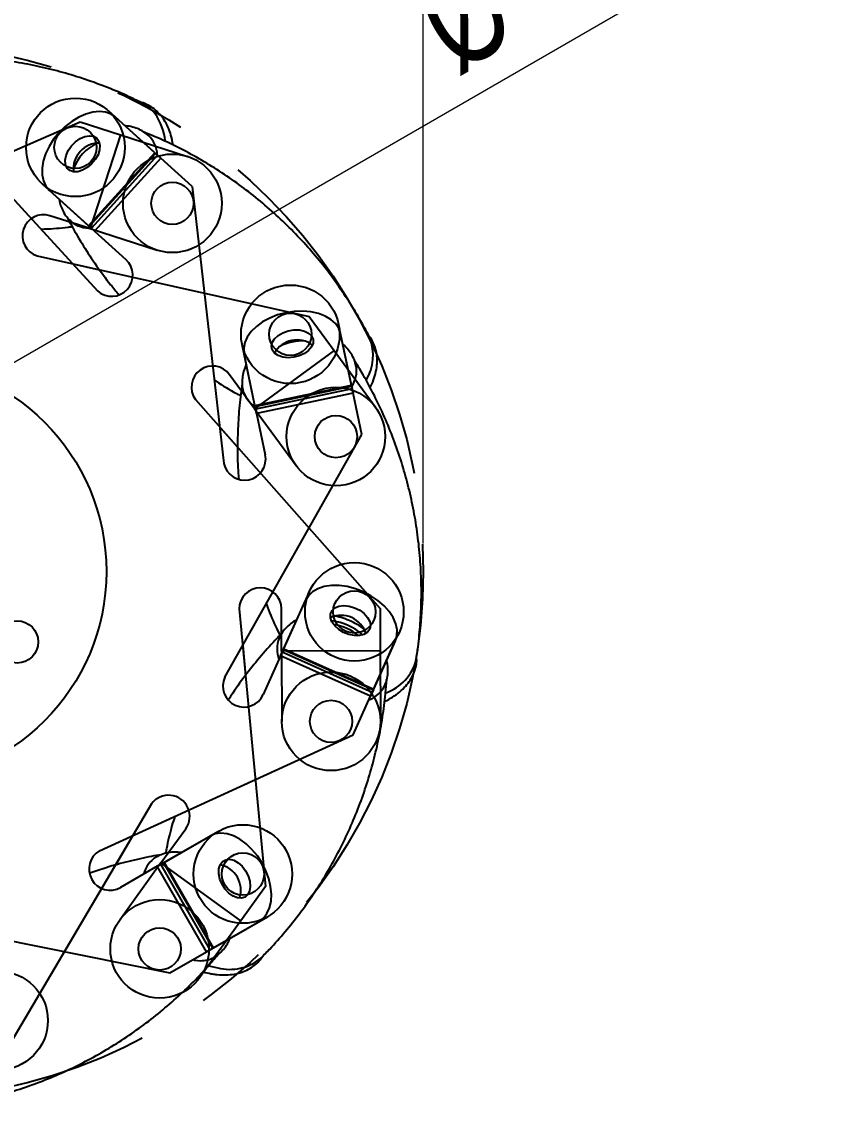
# Model space of a CAD drawing. Header units: millimetres. Extents: x 15 to 415, y 5 to 292.
# Drawn here: x 351.49 to 380.02, y 88.64 to 127.12 of the extents above; entities that cross this region are included whole.
import ezdxf

# ---------------------------------------------------------------- set-up
doc = ezdxf.new("R2010")
doc.units = ezdxf.units.MM
doc.linetypes.add('CENTERX2', pattern=[20.32, 12.7, -2.54, 2.54, -2.54])
doc.styles.add('SLDTEXTSTYLE0', font='TXT', dxfattribs={"width": 0.75})
doc.dimstyles.new('SLDDIMSTYLE0', dxfattribs={"dimtxt": 3.5, "dimasz": 3.302, "dimexe": 0, "dimexo": 0.0625, "dimgap": 0.875, "dimtad": 1, "dimlfac": 2, "dimrnd": 1e-09, "dimzin": 12, "dimdsep": 46, "dimtxsty": 'SLDTEXTSTYLE0', "dimsah": 1, "dimcen": 0.09, "dimadec": 0, "dimazin": 3, "dimtfac": 1, "dimtofl": 0, "dimtmove": 0, "dimatfit": 3, "dimfxl": 1, "dimfrac": 2, "dimtolj": 1, "dimtzin": 12, "dimarcsym": 0})
doc.dimstyles.new('SLDDIMSTYLE1', dxfattribs={"dimtxt": 3.5, "dimasz": 3.302, "dimexe": 0, "dimexo": 0.0625, "dimgap": 0.875, "dimtad": 1, "dimlfac": 2, "dimrnd": 1e-09, "dimzin": 12, "dimdsep": 46, "dimtxsty": 'SLDTEXTSTYLE0', "dimblk1": 'NONE', "dimsah": 1, "dimcen": 0, "dimadec": 0, "dimazin": 3, "dimtfac": 1, "dimtmove": 0, "dimatfit": 3, "dimldrblk": 'NONE', "dimfxl": 1, "dimfrac": 2, "dimtolj": 1, "dimtzin": 12, "dimarcsym": 0})

# ---------------------------------------------------------------- blocks, each defined once
blk = doc.blocks.new('_D')
at = {"color": 7, "linetype": 'Continuous', "lineweight": 18}
for p, q in [((328.247, 108.592), (328.247, 144.205)), ((365.747, 108.592), (365.747, 144.205)), ((328.247, 143.205), (365.747, 143.205))]:
    blk.add_line(p, q, dxfattribs=at)
for points in [[(328.247, 143.205), (331.549, 142.697), (331.549, 143.713)], [(365.747, 143.205), (362.445, 143.713), (362.445, 142.697)]]:
    blk.add_solid(points, dxfattribs=at)
at = {"color": 7, "linetype": 'Continuous', "lineweight": 18, "char_height": 3.5, "attachment_point": 1, "style": 'SLDTEXTSTYLE0'}
for s, insert in [('%%c', (348.317, 147.717)), ('75,00', (353.595, 147.77))]:
    blk.add_mtext(s, dxfattribs=dict(at, insert=insert))
blk = doc.blocks.new('_D_1')
at = {"color": 7, "linetype": 'Continuous', "lineweight": 18}
for q in [(379.801, 131.531), (346.347, 112.217)]:
    blk.add_line((347.646, 112.967), q, dxfattribs=at)
blk.add_solid([(347.646, 112.967), (350.76, 114.178), (350.252, 115.058)], dxfattribs=at)
at = {"color": 7, "linetype": 'Continuous', "lineweight": 18, "char_height": 3.5, "attachment_point": 1, "rotation": 30, "style": 'SLDTEXTSTYLE0'}
for s, insert in [('3,00', (369.685, 130.949)), ('%%c', (365.141, 128.264))]:
    blk.add_mtext(s, dxfattribs=dict(at, insert=insert))
blk = doc.blocks.new('_NONE')

msp = doc.modelspace()

# ---------------------------------------------------------------- linework, layer by layer
at = {"color": 7, "linetype": 'Continuous'}
for p, q in [((347.4869, 124.8503), (354.1826, 117.5587)), ((356.4252, 122.2725), (354.5716, 123.95)), ((344.4858, 119.6198), (353.5684, 123.5576)), ((353.5684, 123.5576), (354.9961, 123.0976)), ((354.9961, 123.0976), (353.9228, 119.7662)), ((354.9961, 123.0976), (357.3756, 122.331)), ((356.4252, 122.2725), (354.0768, 119.6773)), ((357.5375, 121.266), (356.4252, 122.2725)), ((354.0768, 119.6773), (352.2231, 121.3548)), ((357.5375, 121.266), (358.6685, 111.4314)), ((353.9228, 119.7662), (352.4951, 120.2262)), ((353.9228, 119.7662), (356.3024, 118.9996)), ((354.0768, 119.6773), (355.189, 118.6709)), ((352.0351, 118.7985), (361.6977, 116.6456)), ((361.6977, 116.6456), (362.5824, 115.4343)), ((363.2536, 113.9267), (362.7399, 116.3734)), ((359.8283, 113.2076), (359.3146, 115.6542)), ((362.5824, 115.4343), (359.7559, 113.37)), ((362.5824, 115.4343), (364.0569, 113.4154)), ((359.7559, 113.37), (358.8712, 114.5814)), ((363.2536, 113.9267), (359.8283, 113.2076)), ((363.5618, 112.4588), (363.2536, 113.9267)), ((357.6599, 113.6967), (364.2117, 106.2755)), ((359.7559, 113.37), (361.2304, 111.3512)), ((359.8283, 113.2076), (360.1365, 111.7396)), ((358.6962, 103.8375), (363.5618, 112.4588)), ((360.6785, 104.5928), (361.701, 106.8741)), ((359.2117, 106.263), (360.1501, 96.4081)), ((360.7154, 104.7667), (360.7117, 106.2667)), ((364.2117, 106.2755), (364.2154, 104.7755)), ((363.8723, 103.1613), (364.8948, 105.4426)), ((364.2154, 104.7755), (360.7154, 104.7667)), ((360.7154, 104.7667), (360.7217, 102.2668)), ((364.2154, 104.7755), (364.2217, 102.2755)), ((360.6785, 104.5928), (360.065, 103.224)), ((363.8723, 103.1613), (360.6785, 104.5928)), ((363.2588, 101.7925), (363.8723, 103.1613)), ((354.255, 97.6777), (363.2588, 101.7925)), ((356.0977, 99.3369), (351.0644, 90.8126)), ((356.3027, 97.1236), (358.4708, 98.3682)), ((356.4348, 97.2426), (357.3135, 98.4583)), ((356.4348, 97.2426), (354.9704, 95.2164)), ((356.3027, 97.1236), (355.0018, 96.3768)), ((358.0451, 94.0882), (356.3027, 97.1236)), ((359.2715, 95.1924), (356.4348, 97.2426)), ((360.1501, 96.4081), (359.2715, 95.1924)), ((347.0414, 95.3048), (356.7442, 93.3414)), ((359.2715, 95.1924), (357.8071, 93.1662)), ((358.0451, 94.0882), (360.2133, 95.3328)), ((356.7442, 93.3414), (358.0451, 94.0882))]:
    msp.add_line(p, q, dxfattribs=at)
at = {"color": 7, "linetype": 'Continuous', "lineweight": 25}
for p, q in [((347.4869, 124.8503), (354.1826, 117.5587)), ((356.216, 122.4618), (354.8248, 123.7207)), ((353.8676, 119.8666), (356.216, 122.4618)), ((353.8914, 119.8451), (356.2399, 122.4403)), ((356.314, 122.3732), (353.9656, 119.778)), ((356.2399, 122.4403), (356.216, 122.4618)), ((356.2399, 122.4403), (356.314, 122.3732)), ((356.314, 122.3732), (356.4252, 122.2725)), ((356.4252, 122.2725), (354.0768, 119.6773)), ((357.5375, 121.266), (356.4252, 122.2725)), ((357.5375, 121.266), (358.6685, 111.4314)), ((353.8676, 119.8666), (352.4764, 121.1256)), ((352.8187, 120.8158), (352.8335, 120.7254)), ((353.8914, 119.8451), (353.8676, 119.8666)), ((353.9656, 119.778), (353.8914, 119.8451)), ((353.9656, 119.778), (354.0768, 119.6773)), ((354.0768, 119.6773), (355.189, 118.6709)), ((353.3036, 118.5159), (354.2577, 118.3033)), ((363.1956, 114.2029), (362.8101, 116.0391)), ((359.7703, 113.4837), (359.3848, 115.3199)), ((359.7703, 113.4837), (363.1956, 114.2029)), ((359.7769, 113.4522), (363.2022, 114.1714)), ((363.2228, 114.0735), (359.7975, 113.3544)), ((363.2536, 113.9267), (359.8283, 113.2076)), ((363.2022, 114.1714), (363.1956, 114.2029)), ((363.2022, 114.1714), (363.2228, 114.0735)), ((363.2228, 114.0735), (363.2536, 113.9267)), ((363.5618, 112.4588), (363.2536, 113.9267)), ((359.7769, 113.4522), (359.7703, 113.4837)), ((359.7975, 113.3544), (359.7769, 113.4522)), ((359.7975, 113.3544), (359.8283, 113.2076)), ((359.8283, 113.2076), (360.1365, 111.7396)), ((358.52, 112.7224), (359.1536, 112.0048)), ((358.6962, 103.8375), (363.5618, 112.4588)), ((360.7939, 104.8503), (361.5613, 106.5624)), ((363.9877, 103.4187), (364.7551, 105.1309)), ((359.3349, 104.9693), (359.4363, 103.9041)), ((360.7398, 104.7297), (360.6785, 104.5928)), ((360.7398, 104.7297), (360.7807, 104.821)), ((363.9337, 103.2982), (360.7398, 104.7297)), ((360.7807, 104.821), (360.7939, 104.8503)), ((360.7807, 104.821), (363.9746, 103.3894)), ((360.7939, 104.8503), (363.9877, 103.4187)), ((360.6785, 104.5928), (360.065, 103.224)), ((363.8723, 103.1613), (360.6785, 104.5928)), ((363.2588, 101.7925), (363.8723, 103.1613)), ((363.9337, 103.2982), (363.8723, 103.1613)), ((363.9746, 103.3894), (363.9337, 103.2982)), ((363.9746, 103.3894), (363.9877, 103.4187)), ((354.255, 97.6777), (363.2588, 101.7925)), ((355.437, 98.2179), (354.8155, 97.1655)), ((356.5473, 97.2641), (358.1746, 98.1981)), ((356.3027, 97.1236), (355.0018, 96.3768)), ((356.4328, 97.1983), (356.3027, 97.1236)), ((358.0451, 94.0882), (356.3027, 97.1236)), ((356.4328, 97.1983), (356.5195, 97.2481)), ((358.1752, 94.1628), (356.4328, 97.1983)), ((356.5195, 97.2481), (356.5473, 97.2641)), ((356.5195, 97.2481), (358.2619, 94.2126)), ((356.5473, 97.2641), (358.2898, 94.2286)), ((347.0414, 95.3048), (356.7442, 93.3414)), ((358.2898, 94.2286), (359.917, 95.1627)), ((356.7442, 93.3414), (358.0451, 94.0882)), ((358.1752, 94.1628), (358.0451, 94.0882)), ((358.2619, 94.2126), (358.1752, 94.1628)), ((358.2619, 94.2126), (358.2898, 94.2286)), ((357.9469, 93.3702), (357.9018, 93.3262))]:
    msp.add_line(p, q, dxfattribs=at)
at = {"color": 7, "linetype": 'Continuous', "lineweight": 25, "flags": 128}
for points in [[(354.8248, 123.7207), (354.6622, 123.8321), (354.4688, 123.9006), (354.2505, 123.9243), (354.014, 123.9023), (353.7665, 123.8354), (353.5154, 123.7256), (353.2685, 123.5762), (353.0331, 123.3918), (352.8166, 123.1779), (352.6253, 122.9411), (352.4653, 122.6886), (352.3412, 122.428), (352.2569, 122.1673), (352.215, 121.9143), (352.2167, 121.6768), (352.262, 121.462), (352.3494, 121.2764), (352.4764, 121.1256)], [(353.2593, 122.7075), (353.4026, 122.8526), (353.5643, 122.9659), (353.7324, 123.039), (353.8944, 123.0664), (354.0384, 123.046), (354.1536, 122.9795), (354.2315, 122.8717), (354.2663, 122.7307), (354.2555, 122.5668), (354.1998, 122.3923), (354.1033, 122.2201), (353.9733, 122.0629), (353.8194, 121.9325), (353.6529, 121.8384), (353.4863, 121.7877), (353.3319, 121.7842), (353.2011, 121.828), (353.1036, 121.916), (353.0467, 122.0416), (353.0346, 122.1955), (353.0682, 122.3662), (353.145, 122.5412), (353.2593, 122.7075)], [(362.8101, 116.0391), (362.7439, 116.2248), (362.6278, 116.3939), (362.4651, 116.5414), (362.2608, 116.6626), (362.0213, 116.754), (361.7536, 116.8127), (361.466, 116.837), (361.1672, 116.8261), (360.8663, 116.7804), (360.5724, 116.7012), (360.2945, 116.591), (360.0409, 116.4531), (359.8195, 116.2917), (359.6369, 116.1117), (359.4987, 115.9185), (359.409, 115.7181), (359.3707, 115.5166), (359.3848, 115.3199)], [(360.948, 116.1396), (361.1492, 116.1728), (361.3466, 116.1694), (361.5256, 116.1297), (361.6727, 116.0566), (361.7773, 115.9555), (361.8314, 115.834), (361.831, 115.701), (361.7763, 115.5664), (361.6712, 115.4402), (361.5235, 115.3318), (361.3443, 115.2491), (361.1467, 115.1984), (360.9455, 115.1833), (360.7556, 115.2051), (360.591, 115.262), (360.464, 115.3499), (360.3839, 115.4622), (360.3568, 115.5907), (360.3846, 115.7257), (360.4653, 115.8574), (360.5928, 115.9758), (360.7578, 116.0722), (360.948, 116.1396)], [(364.7551, 105.1309), (364.8108, 105.32), (364.8162, 105.5251), (364.7712, 105.74), (364.6773, 105.9582), (364.5371, 106.1729), (364.3551, 106.3777), (364.1367, 106.5664), (363.8886, 106.7332), (363.6183, 106.8731), (363.334, 106.9818), (363.0444, 107.056), (362.7582, 107.0935), (362.4842, 107.0931), (362.2306, 107.0548), (362.0053, 106.9798), (361.8149, 106.8703), (361.6654, 106.7298), (361.5613, 106.5624)], [(363.3077, 106.3067), (363.49, 106.2153), (363.6477, 106.0965), (363.7692, 105.9592), (363.8453, 105.8135), (363.8704, 105.6703), (363.8428, 105.5402), (363.7643, 105.4328), (363.6409, 105.3561), (363.4817, 105.3158), (363.2985, 105.3149), (363.1049, 105.3534), (362.9153, 105.4284), (362.7437, 105.5345), (362.6028, 105.6638), (362.5031, 105.8066), (362.452, 105.9523), (362.4533, 106.0903), (362.5068, 106.2101), (362.6087, 106.3031), (362.7513, 106.3621), (362.9241, 106.383), (363.1143, 106.364), (363.3077, 106.3067)], [(359.917, 95.1627), (360.0732, 95.283), (360.1981, 95.4458), (360.2881, 95.646), (360.3403, 95.8777), (360.3531, 96.1338), (360.3263, 96.4065), (360.2605, 96.6876), (360.1578, 96.9684), (360.0214, 97.2404), (359.8553, 97.4955), (359.6646, 97.7257), (359.4551, 97.9243), (359.2331, 98.085), (359.0055, 98.203), (358.7791, 98.2748), (358.5608, 98.2981), (358.3572, 98.2723), (358.1746, 98.1981)], [(359.4371, 96.9647), (359.5309, 96.7836), (359.5887, 96.5948), (359.6062, 96.4123), (359.5822, 96.2498), (359.5184, 96.1192), (359.4195, 96.0301), (359.2929, 95.9894), (359.148, 95.9999), (358.9955, 96.0608), (358.8468, 96.1677), (358.7128, 96.3126), (358.6035, 96.4848), (358.527, 96.6716), (358.4889, 96.8589), (358.4922, 97.0331), (358.5366, 97.181), (358.6187, 97.2919), (358.7325, 97.3574), (358.8695, 97.3727), (359.0196, 97.3366), (359.1716, 97.2519), (359.3143, 97.1248), (359.4371, 96.9647)], [(357.5603, 93.8099), (357.6191, 93.7967), (357.8553, 93.7729)], [(358.1277, 93.5977), (358.1367, 93.5951), (358.4507, 93.5212)]]:
    msp.add_lwpolyline(points, dxfattribs=at)
at = {"color": 7, "linetype": 'CENTERX2'}
for centre, radius in [((346.9966, 107.5919), 18.75), ((346.9966, 107.5919), 18.75), ((353.3973, 122.6524), 1.75), ((356.839, 120.6653), 1.75), ((361.0272, 116.0138), 1.75), ((362.6437, 112.3833), 1.75), ((363.2979, 106.1584), 1.75), ((362.4717, 102.2711), 1.75), ((359.3421, 96.8505), 1.75), ((356.3887, 94.1913), 1.75), ((350.6706, 91.6454), 1.75)]:
    msp.add_circle(centre, radius, dxfattribs=at)
at = {"color": 7, "linetype": 'Continuous'}
for centre in [(353.3973, 122.6524), (356.839, 120.6653), (361.0272, 116.0138), (362.6437, 112.3833), (363.2979, 106.1584), (362.4717, 102.2711), (359.3421, 96.8505), (356.3887, 94.1913)]:
    msp.add_circle(centre, 0.75, dxfattribs=at)
at = {"color": 7, "linetype": 'Continuous', "lineweight": 25}
for centre, radius in [((346.9966, 107.5919), 7.5), ((351.3267, 105.0919), 0.75)]:
    msp.add_circle(centre, radius, dxfattribs=at)
for centre, radius, start, end in [((355.2846, 123.1817), 1.1501, 35.17329, 62.51794), ((354.4323, 122.6054), 2.1789, 6.87999, 34.64956), ((354.8563, 121.3321), 1.6242, 114.55665, 161.15791), ((354.2471, 121.8834), 0.9217, 89.54412, 186.17044), ((355.2888, 122.3426), 1.0152, 2.27689, 46.04541), ((353.8932, 120.7995), 1.0136, 229.86356, 273.48511), ((354.6858, 118.1148), 0.75, 227.85728, 47.85728), ((362.1901, 115.2749), 1.7713, 329.83782, 20.10801), ((361.2627, 114.8922), 0.9217, 53.54412, 150.17044), ((361.4313, 114.0894), 1.6879, 86.28104, 117.43352), ((362.3707, 114.7154), 1.0067, 326.07268, 10.01726), ((360.3338, 114.295), 1.0231, 194.0259, 237.27037), ((359.4025, 111.5855), 0.75, 191.85728, 11.85728), ((362.8292, 105.1126), 0.9217, 17.54412, 114.17044), ((362.3459, 104.0343), 1.6836, 49.37234, 82.34222), ((361.567, 104.8419), 1.0137, 157.89417, 201.48429), ((363.8361, 104.8917), 1.7141, 289.86381, 345.30059), ((359.3806, 103.5308), 0.75, 155.85728, 335.85728), ((363.4814, 103.9741), 0.9936, 289.77704, 334.60983), ((354.6284, 97.0273), 0.75, 119.85728, 299.85728), ((356.8103, 96.5828), 1.0266, 122.02505, 165.18836), ((358.3481, 96.2799), 0.9217, 341.54412, 78.17044), ((357.8661, 94.6755), 0.9026, 269.31062, 299.25623), ((358.8857, 95.1849), 1.7197, 255.34698, 309.04208)]:
    msp.add_arc(centre, radius, start, end, dxfattribs=at)
at = {"color": 7, "linetype": 'Continuous'}
for centre, start, end in [((352.2651, 119.5124), 72.14272, 252.14272), ((354.6858, 118.1148), 227.85728, 47.85728), ((358.2656, 114.139), 36.14272, 216.14272), ((359.4025, 111.5855), 191.85728, 11.85728), ((359.9617, 106.2649), 0.14272, 180.14272), ((359.3806, 103.5308), 155.85728, 335.85728), ((356.7056, 98.8976), 324.14272, 144.14272), ((354.6284, 97.0273), 119.85728, 299.85728)]:
    msp.add_arc(centre, 0.75, start, end, dxfattribs=at)
at = {"color": 8, "linetype": 'Continuous', "lineweight": 25}
msp.add_arc((362.293, 103.9164), 1.929, 47.54668, 84.16788, dxfattribs=at)
at = {"color": 7, "linetype": 'Continuous', "lineweight": 25}
for points, knots in [([(355.8157, 124.2019), (355.6752, 124.2712), (355.2901, 124.4612), (354.6381, 124.7443), (353.8559, 125.0381), (353.0532, 125.2907), (352.2336, 125.5005), (351.4004, 125.6656), (350.5574, 125.7847), (349.7082, 125.857), (348.8565, 125.8822), (348.0063, 125.8603), (347.1611, 125.7924), (346.3254, 125.6783), (345.6115, 125.5449), (345.1831, 125.4397), (345.0223, 125.4002)], [0, 0, 0, 0, 0.0436444, 0.1196446, 0.1953948, 0.2710289, 0.3465781, 0.4220854, 0.497603, 0.5731884, 0.6488937, 0.7247661, 0.8008614, 0.8772289, 0.9539074, 1, 1, 1, 1]), ([(356.86, 122.7342), (356.8507, 122.8025), (356.8272, 122.9755), (356.746, 123.2384), (356.6299, 123.496), (356.5004, 123.6979), (356.359, 123.8687), (356.1934, 124.022), (355.981, 124.1551), (355.8176, 124.2331), (355.7216, 124.2506), (355.7117, 124.2524)], [0, 0, 0, 0, 0.0962423, 0.2436825, 0.392959, 0.5094983, 0.6009926, 0.727741, 0.8507492, 0.9846319, 1, 1, 1, 1]), ([(355.9892, 123.0699), (355.9496, 123.1059), (355.8496, 123.1967), (355.6576, 123.3007), (355.4263, 123.3784), (355.2592, 123.4139), (355.1706, 123.4132), (355.1647, 123.4132)], [0, 0, 0, 0, 0.1761698, 0.4445802, 0.7113258, 0.9809188, 1, 1, 1, 1]), ([(363.8543, 115.8823), (363.7814, 116.021), (363.5815, 116.4011), (363.2204, 117.0133), (362.7603, 117.7108), (362.2593, 118.387), (361.7196, 119.0385), (361.1426, 119.6617), (360.5306, 120.2536), (359.8861, 120.8113), (359.2119, 121.3322), (358.5111, 121.8143), (357.7874, 122.2561), (357.0443, 122.655), (356.3901, 122.9659), (355.9837, 123.1318), (355.8322, 123.1937)], [0, 0, 0, 0, 0.04366908, 0.11971222, 0.19550519, 0.27118201, 0.34677385, 0.42232389, 0.49788412, 0.57351225, 0.64926026, 0.72517551, 0.80131388, 0.87772447, 0.95444628, 1, 1, 1, 1]), ([(352.8335, 120.7254), (352.85, 120.6645), (352.8874, 120.5264), (352.989, 120.3208), (353.1101, 120.1446), (353.21, 120.0582), (353.2447, 120.0283)], [0, 0, 0, 0, 0.228904, 0.519103, 0.8331576, 1, 1, 1, 1]), ([(353.0929, 120.1902), (353.1506, 120.0806), (353.3356, 119.7297), (353.6802, 119.146), (354.1416, 118.4495), (354.5631, 117.8712), (354.8452, 117.5365), (354.9454, 117.4177)], [0, 0, 0, 0, 0.1136707, 0.3640708, 0.6136472, 0.8628411, 1, 1, 1, 1]), ([(352.1697, 119.7506), (352.2119, 119.7516), (352.538, 119.7591), (352.91, 119.7896), (353.2338, 119.8343), (353.2805, 119.8407)], [0, 0, 0, 0, 0.1127083, 0.8721029, 1, 1, 1, 1]), ([(363.8574, 114.1203), (363.8911, 114.1867), (363.9727, 114.3471), (364.0562, 114.6142), (364.1071, 114.9025), (364.1113, 115.1766), (364.076, 115.4289), (364, 115.6619), (363.9118, 115.8441), (363.8352, 115.9355), (363.8096, 115.9661)], [0, 0, 0, 0, 0.1075921, 0.2601827, 0.4145022, 0.5512878, 0.6836339, 0.8118395, 0.9369969, 1, 1, 1, 1]), ([(363.357, 114.8881), (363.3461, 114.9413), (363.3189, 115.0744), (363.2249, 115.2722), (363.0842, 115.4717), (362.9662, 115.6019), (362.89, 115.6563), (362.8812, 115.6626)], [0, 0, 0, 0, 0.1753021, 0.4388334, 0.7006629, 0.965224, 1, 1, 1, 1]), ([(365.4939, 104.456), (365.5165, 104.611), (365.5782, 105.036), (365.6459, 105.7436), (365.6836, 106.5783), (365.6758, 107.4198), (365.6221, 108.2641), (365.5216, 109.1075), (365.3744, 109.946), (365.1808, 110.7761), (364.9415, 111.5938), (364.658, 112.3957), (364.3322, 113.1785), (363.9655, 113.938), (363.6187, 114.5746), (363.387, 114.9483), (363.3005, 115.0878)], [0, 0, 0, 0, 0.0436616, 0.1196919, 0.1954719, 0.2711359, 0.3467149, 0.4222521, 0.4977994, 0.5734147, 0.6491498, 0.7250522, 0.8011776, 0.8775752, 0.9542839, 1, 1, 1, 1]), ([(359.4744, 114.9474), (359.4512, 114.9028), (359.3903, 114.786), (359.3338, 114.582), (359.3081, 114.3391), (359.3127, 114.1575), (359.3406, 114.0617), (359.3447, 114.0475)], [0, 0, 0, 0, 0.16111264, 0.42217455, 0.67751144, 0.95231551, 1, 1, 1, 1]), ([(358.3274, 114.3973), (358.349, 114.3824), (358.6044, 114.2059), (358.9174, 114.0165), (359.2132, 113.8584), (359.2622, 113.8321)], [0, 0, 0, 0, 0.0717352, 0.8461058, 1, 1, 1, 1]), ([(359.3197, 114.2649), (359.3021, 114.1428), (359.2455, 113.7507), (359.1814, 113.0765), (359.145, 112.2418), (359.1469, 111.5059), (359.1801, 111.0489), (359.1929, 110.8735)], [0, 0, 0, 0, 0.1112023, 0.3572838, 0.6025558, 0.8474518, 1, 1, 1, 1]), ([(360.1693, 106.4478), (360.1716, 106.4415), (360.2683, 106.1673), (360.4333, 105.7821), (360.6119, 105.4159), (360.6679, 105.3011)], [0, 0, 0, 0, 0.01596407, 0.69136715, 1, 1, 1, 1]), ([(361.2501, 105.8681), (361.2311, 105.8595), (361.1373, 105.8167), (360.9901, 105.7068), (360.8145, 105.5342), (360.6927, 105.3688), (360.6467, 105.2544), (360.6327, 105.2197)], [0, 0, 0, 0, 0.0677768, 0.3349831, 0.5956007, 0.877253, 1, 1, 1, 1]), ([(363.6484, 105.5432), (363.5891, 105.5864), (363.4465, 105.6903), (363.1937, 105.8217), (362.9085, 105.9392), (362.7136, 105.9871), (362.6195, 106.0102)], [0, 0, 0, 0, 0.1948969, 0.4688337, 0.7435099, 1, 1, 1, 1]), ([(360.7426, 105.4173), (360.6554, 105.3277), (360.378, 105.0425), (359.9283, 104.5337), (359.4094, 103.8788), (359.041, 103.3761), (358.8577, 103.084), (358.8244, 103.0309)], [0, 0, 0, 0, 0.12482943, 0.39722511, 0.66872463, 0.93980808, 1, 1, 1, 1]), ([(364.3697, 102.9809), (364.3727, 102.9821), (364.4726, 103.0239), (364.6575, 103.1287), (364.9092, 103.3074), (365.1194, 103.5116), (365.2848, 103.7303), (365.4052, 103.9551), (365.4813, 104.1881), (365.5177, 104.3886), (365.5097, 104.5089), (365.507, 104.55)], [0, 0, 0, 0, 0.0044387, 0.1477581, 0.2930956, 0.4400985, 0.5704754, 0.6966275, 0.8188224, 0.938093, 1, 1, 1, 1]), ([(364.3744, 103.5516), (364.3881, 103.5788), (364.4387, 103.6791), (364.4811, 103.8703), (364.4976, 104.1136), (364.4827, 104.3046), (364.4513, 104.4095), (364.4435, 104.4356)], [0, 0, 0, 0, 0.1010079, 0.3721705, 0.6405363, 0.9105565, 1, 1, 1, 1]), ([(359.9685, 93.8489), (360.0779, 93.961), (360.3776, 94.2686), (360.8483, 94.8012), (361.3695, 95.4544), (361.8577, 96.1398), (362.3105, 96.8544), (362.725, 97.5957), (363.0988, 98.3607), (363.43, 99.146), (363.7171, 99.9482), (363.9591, 100.7636), (364.1556, 101.5884), (364.3054, 102.4184), (364.3994, 103.1416), (364.4319, 103.5844), (364.4443, 103.7525)], [0, 0, 0, 0, 0.0436088, 0.11954698, 0.19523533, 0.27080769, 0.34629519, 0.42174094, 0.49719688, 0.57272061, 0.64836407, 0.72417453, 0.80020781, 0.87651292, 0.95312883, 1, 1, 1, 1]), ([(356.9227, 98.8969), (356.8898, 98.7883), (356.7746, 98.4077), (356.6682, 97.9671), (356.6093, 97.6364), (356.5994, 97.5812)], [0, 0, 0, 0, 0.2496218, 0.8747046, 1, 1, 1, 1]), ([(356.4382, 97.5356), (356.3257, 97.5161), (355.9444, 97.4503), (355.2927, 97.3033), (354.5586, 97.1057), (354.0992, 96.9466), (353.9055, 96.8795)], [0, 0, 0, 0, 0.13316155, 0.45144654, 0.7686844, 1, 1, 1, 1]), ([(357.1489, 97.6094), (357.0744, 97.618), (356.9197, 97.6359), (356.6785, 97.6107), (356.4539, 97.5528), (356.3229, 97.4797), (356.2678, 97.449)], [0, 0, 0, 0, 0.2447468, 0.5077423, 0.793304, 1, 1, 1, 1]), ([(358.3043, 93.8886), (358.3113, 93.8918), (358.3932, 93.9292), (358.5278, 94.0397), (358.6964, 94.2159), (358.8174, 94.3965), (358.8675, 94.522), (358.8872, 94.5716)], [0, 0, 0, 0, 0.0254723, 0.2949775, 0.5606641, 0.8265574, 1, 1, 1, 1]), ([(349.0445, 88.6372), (349.1989, 88.6637), (349.6221, 88.7363), (350.316, 88.8905), (351.1215, 89.1126), (351.9194, 89.3801), (352.7058, 89.6921), (353.4768, 90.0483), (354.2289, 90.4474), (354.9584, 90.888), (355.6622, 91.3683), (356.3373, 91.8857), (356.9811, 92.4375), (357.5901, 93.021), (358.089, 93.5483), (358.3736, 93.885), (358.4802, 94.0112)], [0, 0, 0, 0, 0.0436483, 0.1196552, 0.1954121, 0.2710528, 0.3466087, 0.4221227, 0.497647, 0.5732391, 0.648951, 0.7248301, 0.8009322, 0.8773064, 0.9539917, 1, 1, 1, 1]), ([(357.9065, 93.3925), (357.9153, 93.3891), (358.0172, 93.3504), (358.1354, 93.3262), (358.3013, 93.2952), (358.4749, 93.2707), (358.7405, 93.26), (359.0336, 93.2898), (359.3017, 93.3588), (359.5387, 93.4603), (359.7466, 93.5949), (359.9197, 93.7481), (360.0035, 93.8694), (360.0419, 93.925)], [0, 0, 0, 0, 0.0111989, 0.1290348, 0.1432664, 0.2146788, 0.3415314, 0.4702564, 0.5856538, 0.6974646, 0.8056394, 0.9109477, 1, 1, 1, 1])]:
    msp.add_open_spline(points, degree=3, knots=knots, dxfattribs=at)

# ---------------------------------------------------------------- dimensions: what is measured, and where the dimension line sits
at = {"color": 7, "linetype": 'Continuous', "lineweight": 18}
dim = msp.add_linear_dim(base=(365.7466, 143.2049), p1=(328.2466, 107.5919), p2=(365.7466, 107.5919), text='%%c<>', dimstyle='SLDDIMSTYLE0', dxfattribs=at)
dim.commit()
dim.dimension.update_dxf_attribs({"geometry": '_D', "text_midpoint": (356.7748, 143.2049), "dimtype": 160})
dim = msp.add_diameter_dim_2p(p1=(346.3471, 112.2169), p2=(347.6461, 112.9669), dimstyle='SLDDIMSTYLE1', dxfattribs=at)
dim.commit()
dim.dimension.update_dxf_attribs({"geometry": '_D_1', "text_midpoint": (373.7057, 128.0124), "dimtype": 163})

doc.saveas('drawing.dxf')
